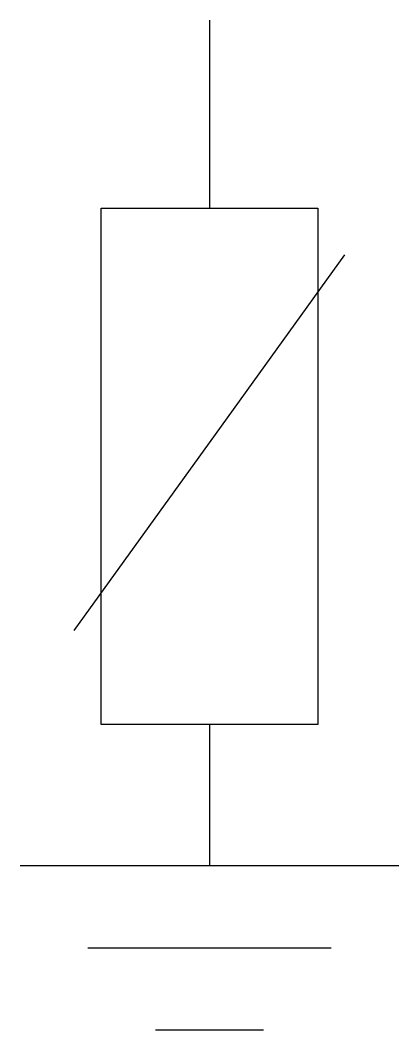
# Model space of a CAD drawing. Header units: millimetres. Extents: x -3.8 to 3.8, y -20 to 0.
import ezdxf
from ezdxf.enums import TextEntityAlignment as Align

# ---------------------------------------------------------------- set-up
doc = ezdxf.new("R2010")
doc.units = ezdxf.units.MM
doc.layers.get('0').update_dxf_attribs({"linetype": 'CONTINUOUS'})
doc.styles.add('ARIAL', font='arial.ttf')

# ---------------------------------------------------------------- blocks, each defined once
blk = doc.blocks.new('291_E_MV_SLD_IEC60617_surge_arrester')
at = {"true_color": 0x0000ff}
for p, q in [((0, 0), (0, -3.721)), ((0, -13.954), (0, -16.744)), ((-3.75, -16.744), (3.75, -16.744)), ((-2.411, -18.373), (2.411, -18.373)), ((-1.071, -20), (1.071, -20))]:
    blk.add_line(p, q, dxfattribs=at)
blk.add_lwpolyline([(-2.143, -3.721), (2.144, -3.721), (2.144, -13.953), (-2.143, -13.953)], close=True, dxfattribs=at)
blk.add_lwpolyline([(-2.679, -12.093), (0, -8.373), (2.679, -4.651)], dxfattribs=at)
at = {"true_color": 0x0000ff, "style": 'ARIAL'}
blk.add_attdef('TAG', text='', height=2.5, dxfattribs=at).set_placement((-5.75, -2.2), align=Align.RIGHT)
at = {"color": 7, "style": 'ARIAL'}
for tag, p in [('VOLTAGE', (-5.75, -9)), ('IMPULSE_CURRENT', (-5.75, -12)), ('MANUFACTURER', (-5.75, -15))]:
    blk.add_attdef(tag, text='', height=1.7, dxfattribs=at).set_placement(p, align=Align.RIGHT)

msp = doc.modelspace()

# ---------------------------------------------------------------- block references
msp.add_blockref('291_E_MV_SLD_IEC60617_surge_arrester', (0, 0))

doc.saveas('drawing.dxf')
